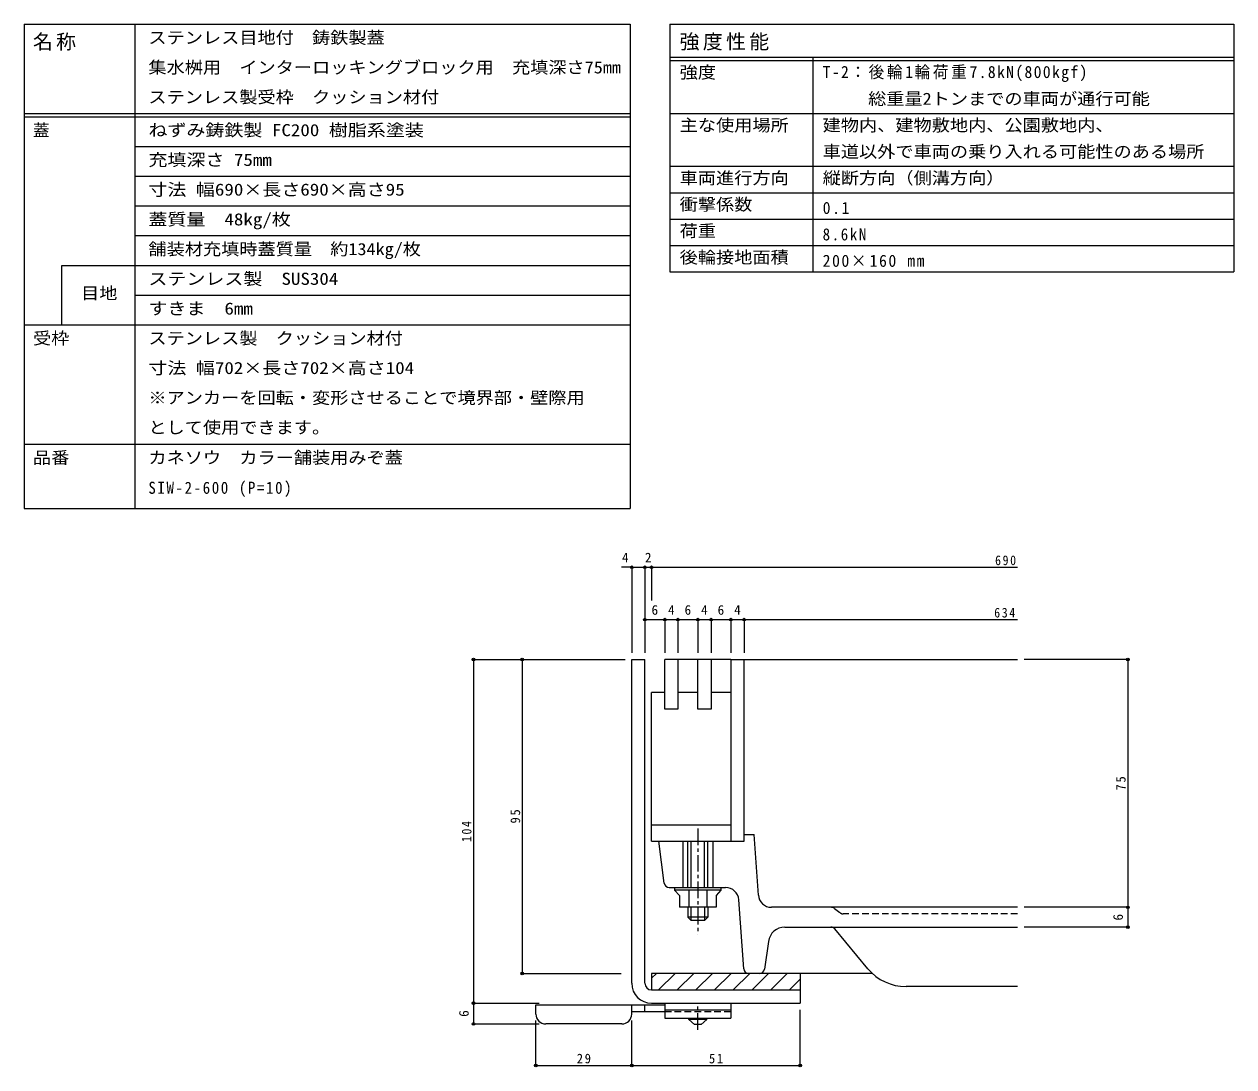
# Model space of a CAD drawing. Units: millimetres on the paper, enlarged 3 times, with parts at other scales. Extents: x -1123 to 1153, y -824 to 816.
# Drawn here: x 55 to 1153, y -130 to 816 of the extents above; entities that cross this region are included whole.
import ezdxf
from ezdxf.enums import TextEntityAlignment as Align

# ---------------------------------------------------------------- set-up
doc = ezdxf.new("R2010")
doc.units = ezdxf.units.MM
doc.header["$LTSCALE"] = 3
doc.header["$PDMODE"] = 32
doc.header["$PDSIZE"] = 2.4
doc.linetypes.add('CHAIN1', pattern=[8, 5, -1, 1, -1])
doc.linetypes.add('DASHED2', pattern=[3, 2, -1])
for name, color, linetype, lineweight in [('F-1_F-1ﾚｲﾔ', 2, 'Continuous', 9), ('F-2_F-2ﾚｲﾔ', 3, 'Continuous', 9), ('F-4_F-4ﾚｲﾔ', 7, 'Continuous', 9), ('F-5_F-5ﾚｲﾔ', 2, 'Continuous', 9), ('F-9_F-9ﾚｲﾔ', 4, 'Continuous', 9), ('F-F_F-Fﾚｲﾔ', 3, 'Continuous', 9)]:
    doc.layers.add(name, color=color, linetype=linetype, lineweight=lineweight)
doc.styles.add('ＭＳ ゴシック', font='')
doc.styles.get('ＭＳ ゴシック').set_extended_font_data('MS Gothic')

msp = doc.modelspace()

# ---------------------------------------------------------------- linework, layer by layer
at = {"layer": 'F-1_F-1ﾚｲﾔ'}
for p, q in [((606.816, 239.381), (618.816, 239.381)), ((606.816, -54.619), (606.816, 239.381)), ((618.816, -54.619), (618.816, 239.381)), ((624.816, -45.619), (624.816, -60.619)), ((759.816, -45.619), (624.816, -45.619)), ((629.218, -45.619), (624.816, -50.021)), ((646.189, -45.619), (631.189, -60.619)), ((663.159, -45.619), (648.159, -60.619)), ((680.13, -45.619), (665.13, -60.619)), ((697.1, -45.619), (682.1, -60.619)), ((714.071, -45.619), (699.071, -60.619)), ((731.042, -45.619), (716.041, -60.619)), ((748.012, -45.619), (733.012, -60.619)), ((759.816, -50.785), (749.983, -60.619)), ((759.816, -45.619), (759.816, -72.619)), ((624.816, -60.619), (759.816, -60.619)), ((624.816, -72.619), (759.816, -72.619))]:
    msp.add_line(p, q, dxfattribs=at)
for radius in [18, 6]:
    msp.add_arc((624.816, -54.619), radius, 180, 270, dxfattribs=at)
at = {"layer": 'F-2_F-2ﾚｲﾔ'}
for p, q in [((636.816, 194.381), (636.816, 239.382)), ((696.816, 239.382), (636.816, 239.382)), ((648.816, 239.382), (648.816, 194.381)), ((666.816, 194.381), (666.816, 239.382)), ((678.816, 239.382), (678.816, 194.381)), ((696.816, 239.382), (696.816, 74.381)), ((696.816, 239.382), (957.079, 239.382)), ((708.816, 74.381), (708.816, 239.382)), ((636.816, 209.381), (624.816, 209.381)), ((624.816, 74.381), (624.816, 209.381)), ((666.816, 209.381), (648.816, 209.381)), ((696.816, 209.381), (678.816, 209.381)), ((648.816, 194.381), (636.816, 194.381)), ((678.816, 194.381), (666.816, 194.381)), ((624.816, 89.382), (696.816, 89.382)), ((708.816, 80.381), (717.862, 80.381)), ((721.78, 25.527), (717.862, 80.381)), ((624.816, 74.381), (708.816, 74.381)), ((636.323, 36.323), (631.566, 74.381)), ((653.316, 74.381), (653.316, 32.382)), ((657.816, 32.382), (657.816, 74.381)), ((660.816, 32.382), (660.816, 74.381)), ((672.816, 32.382), (672.816, 74.381)), ((675.816, 32.382), (675.816, 74.381)), ((680.316, 74.381), (680.316, 32.382)), ((640.789, 32.382), (692.071, 32.382)), ((645.816, 32.382), (645.816, 29.982)), ((687.816, 29.982), (645.816, 29.982)), ((645.816, 29.982), (650.241, 25.182)), ((650.241, 25.182), (650.241, 14.381)), ((658.528, 29.982), (658.528, 14.381)), ((675.103, 29.982), (675.103, 14.381)), ((687.816, 29.982), (683.391, 25.182)), ((687.816, 32.382), (687.816, 29.982)), ((657.816, 14.381), (657.816, 5.382)), ((660.816, 2.381), (660.816, 14.381)), ((672.816, 14.381), (672.816, 2.381)), ((675.816, 14.381), (675.816, 5.382)), ((708.517, -41.439), (704.041, 21.237)), ((957.079, 14.381), (733.75, 14.381)), ((675.816, 5.382), (657.816, 5.382)), ((660.816, 2.381), (657.816, 5.382)), ((672.816, 2.381), (660.816, 2.381)), ((675.816, 5.382), (672.816, 2.381)), ((745.825, -3.619), (957.079, -3.619)), ((821.323, -41.427), (791.165, -5.237)), ((730.976, -16.497), (727.368, -41.755)), ((722.913, -45.618), (713.006, -45.618)), ((825.299, -45.618), (722.955, -45.618)), ((957.079, -57.618), (855.893, -57.618))]:
    msp.add_line(p, q, dxfattribs=at)
at = {"layer": 'F-2_F-2ﾚｲﾔ', "linetype": 'CHAIN1'}
msp.add_line((666.816, 85.849), (666.816, -10.204), dxfattribs=at)
at = {"layer": 'F-2_F-2ﾚｲﾔ', "linetype": 'DASHED2'}
for p, q in [((791.049, 13.395), (796.083, 9.367)), ((957.079, 8.382), (798.895, 8.382))]:
    msp.add_line(p, q, dxfattribs=at)
at = {"layer": 'F-2_F-2ﾚｲﾔ'}
msp.add_lwpolyline([(683.391, 25.182), (683.391, 14.381), (650.241, 14.381)], dxfattribs=at)
for centre, radius, start, end in [((640.789, 36.881), 4.5, 187.12479, 270), ((692.071, 20.382), 12, 4.08566, 90), ((733.75, 26.381), 12, 184.08566, 270), ((745.825, -18.619), 15, 90, 171.86966), ((787.708, -8.118), 4.5, 39.80606, 90), ((713.006, -41.119), 4.5, 184.08575, 270), ((722.913, -41.119), 4.5, 270, 351.8707), ((855.893, -12.618), 45, 219.80562, 270)]:
    msp.add_arc(centre, radius, start, end, dxfattribs=at)
at = {"layer": 'F-2_F-2ﾚｲﾔ', "linetype": 'DASHED2'}
for centre, start, end in [((788.238, 9.882), 51.34019, 90), ((798.895, 12.881), 231.34019, 270)]:
    msp.add_arc(centre, 4.5, start, end, dxfattribs=at)
at = {"layer": 'F-4_F-4ﾚｲﾔ'}
for p, q in [((606.816, 323.181), (597.514, 323.181)), ((606.816, 324.081), (606.816, 245.381)), ((606.816, 323.181), (618.816, 323.181)), ((618.816, 324.081), (618.816, 245.381)), ((618.816, 323.181), (624.816, 323.181)), ((624.816, 324.081), (624.816, 292.859)), ((624.816, 323.181), (957.079, 323.181)), ((618.816, 275.633), (636.816, 275.633)), ((636.816, 276.533), (636.816, 245.382)), ((636.816, 275.633), (648.816, 275.633)), ((648.816, 276.533), (648.816, 245.382)), ((648.816, 275.633), (666.816, 275.633)), ((666.816, 276.533), (666.816, 245.382)), ((666.816, 275.633), (678.816, 275.633)), ((678.816, 276.533), (678.816, 245.382)), ((678.816, 275.633), (696.816, 275.633)), ((696.816, 276.533), (696.816, 245.382)), ((696.816, 275.633), (708.816, 275.633)), ((708.816, 276.533), (708.816, 245.382)), ((708.816, 275.633), (957.079, 275.633)), ((462.367, 239.381), (600.816, 239.381)), ((463.267, 239.381), (463.267, -72.619)), ((507.465, 239.381), (507.465, -45.619)), ((1058.076, 239.382), (963.079, 239.382)), ((1057.176, 239.382), (1057.176, 14.381)), ((1058.076, 14.381), (963.079, 14.381)), ((1057.176, 14.381), (1057.176, -3.619)), ((1058.076, -3.619), (963.079, -3.619)), ((506.565, -45.619), (597.18, -45.619)), ((462.367, -72.619), (522.816, -72.619)), ((463.267, -72.619), (463.267, -91.518)), ((759.816, -130.138), (759.816, -78.619)), ((462.367, -91.518), (522.816, -91.518)), ((519.816, -130.138), (519.816, -88.518)), ((606.816, -130.138), (606.816, -88.518)), ((519.816, -129.238), (606.816, -129.238)), ((606.816, -129.238), (759.816, -129.238))]:
    msp.add_line(p, q, dxfattribs=at)
for p in [(606.816, 323.181), (618.816, 323.181), (624.816, 323.181), (618.816, 275.633), (636.816, 275.633), (648.816, 275.633), (666.816, 275.633), (678.816, 275.633), (696.816, 275.633), (708.816, 275.633), (463.267, 239.381), (507.465, 239.381), (1057.176, 239.382), (1057.176, 14.381), (1057.176, -3.619), (507.465, -45.619), (463.267, -72.619), (463.267, -91.518), (519.816, -129.238), (606.816, -129.238), (759.816, -129.238)]:
    msp.add_point(p, dxfattribs=at)
at = {"layer": 'F-5_F-5ﾚｲﾔ', "color": 7}
msp.add_line((89.525, 543.339), (89.525, 597.339), dxfattribs=at)
at = {"layer": 'F-9_F-9ﾚｲﾔ'}
for p, q in [((519.816, -82.518), (519.816, -74.118)), ((519.816, -74.118), (636.816, -74.118)), ((606.816, -82.518), (606.816, -74.118)), ((618.816, -80.118), (618.816, -74.118)), ((606.801, -80.118), (636.816, -80.118)), ((597.816, -91.518), (528.816, -91.518))]:
    msp.add_line(p, q, dxfattribs=at)
at = {"layer": 'F-9_F-9ﾚｲﾔ', "color": 3}
for p, q in [((636.816, -72.619), (696.816, -72.619)), ((636.816, -72.619), (636.816, -86.119)), ((696.816, -72.619), (696.816, -86.119)), ((636.816, -78.619), (696.816, -78.619)), ((636.816, -86.119), (696.816, -86.119))]:
    msp.add_line(p, q, dxfattribs=at)
at = {"layer": 'F-9_F-9ﾚｲﾔ', "linetype": 'CHAIN1'}
msp.add_line((666.816, -96.762), (666.816, -72.619), dxfattribs=at)
at = {"layer": 'F-9_F-9ﾚｲﾔ', "color": 3, "linetype": 'DASHED2'}
msp.add_line((636.816, -80.119), (696.816, -80.119), dxfattribs=at)
at = {"layer": 'F-9_F-9ﾚｲﾔ', "color": 2}
for p, q in [((658.567, -87.618), (658.567, -86.119)), ((663.817, -92.118), (658.567, -87.618)), ((675.067, -87.618), (658.567, -87.618)), ((675.067, -87.618), (669.816, -92.118)), ((675.067, -87.618), (675.067, -86.119)), ((669.816, -92.118), (663.817, -92.118))]:
    msp.add_line(p, q, dxfattribs=at)
at = {"layer": 'F-9_F-9ﾚｲﾔ'}
for centre, start, end in [((528.816, -82.518), 180, 270), ((597.816, -82.518), 270, 0)]:
    msp.add_arc(centre, 9, start, end, dxfattribs=at)
at = {"layer": 'F-F_F-Fﾚｲﾔ', "color": 7}
for p, q in [((55.268, 816.339), (605.529, 816.339)), ((55.268, 816.339), (55.268, 376.593)), ((155.641, 816.339), (155.641, 376.593)), ((605.529, 816.339), (605.529, 376.593)), ((641.36, 816.339), (641.36, 591.339)), ((641.36, 816.339), (1153.446, 816.339)), ((1153.446, 816.339), (1153.446, 591.339)), ((641.36, 786.339), (1153.446, 786.339)), ((641.36, 783.339), (1153.446, 783.339)), ((771.182, 786.339), (771.182, 591.339)), ((55.268, 735.339), (605.529, 735.339)), ((55.268, 732.339), (605.529, 732.339)), ((641.36, 735.339), (1153.446, 735.339)), ((155.641, 705.339), (605.529, 705.339)), ((641.36, 687.339), (1153.446, 687.339)), ((155.641, 678.339), (605.529, 678.339)), ((641.36, 663.339), (1153.446, 663.339)), ((155.641, 651.339), (605.529, 651.339)), ((641.36, 639.339), (1153.446, 639.339)), ((155.641, 624.339), (605.529, 624.339)), ((641.36, 615.339), (1153.446, 615.339)), ((89.525, 597.339), (605.529, 597.339)), ((641.36, 591.339), (1153.446, 591.339)), ((155.641, 570.339), (605.529, 570.339)), ((55.268, 543.339), (605.529, 543.339)), ((55.268, 434.952), (605.529, 434.952)), ((55.268, 376.593), (605.529, 376.593))]:
    msp.add_line(p, q, dxfattribs=at)

# ---------------------------------------------------------------- texts
at = {"layer": 'F-4_F-4ﾚｲﾔ', "color": 2, "style": 'ＭＳ ゴシック'}
for s, p in [('4', (598.009, 324.981)), ('2', (618.816, 324.981)), ('6', (624.816, 277.433)), ('4', (639.816, 277.433)), ('6', (654.816, 277.433)), ('4', (669.816, 277.433)), ('6', (684.816, 277.433)), ('4', (699.816, 277.433))]:
    msp.add_text(s, height=8.798, dxfattribs=at).set_placement(p, align=Align.BOTTOM_LEFT)
for p in [(1055.376, 2.381), (461.467, -85.068)]:
    msp.add_text('6', height=8.798, rotation=90, dxfattribs=at).set_placement(p, align=Align.BOTTOM_LEFT)
at = {"layer": 'F-4_F-4ﾚｲﾔ', "color": 2, "char_height": 8.798, "attachment_point": 7, "style": 'ＭＳ ゴシック'}
for s, insert in [('\\T1.27;\\W0.9;690', (936.702, 324.981)), ('\\T1.27;\\W0.9;634', (935.932, 277.433)), ('\\T1.27;\\W0.95;29', (556.941, -127.438)), ('\\T1.27;\\W0.95;51', (676.941, -127.438))]:
    msp.add_mtext(s, dxfattribs=dict(at, insert=insert))
at = {"layer": 'F-4_F-4ﾚｲﾔ', "color": 2, "char_height": 8.798, "attachment_point": 7, "rotation": 90, "style": 'ＭＳ ゴシック'}
for s, insert in [('\\T1.27;\\W0.95;75', (1055.376, 120.506)), ('\\T1.27;\\W0.95;95', (505.665, 90.506)), ('\\T1.27;\\W0.9;104', (461.467, 73.631))]:
    msp.add_mtext(s, dxfattribs=dict(at, insert=insert))
at = {"layer": 'F-F_F-Fﾚｲﾔ', "style": 'ＭＳ ゴシック'}
for s, width, p in [('ステンレス目地付\u3000鋳鉄製蓋', 1.1, (168.041, 795.339)), ('集水桝用\u3000インターロッキングブロック用\u3000充填深さ75mm', 1.1, (168.041, 768.339)), ('強度', 1.1, (650.36, 763.839)), ('ステンレス製受枠\u3000クッション材付', 1.1, (168.041, 741.339)), ('\u3000\u3000 総重量2トンまでの車両が通行可能', 1.1, (780.182, 739.839)), ('ねずみ鋳鉄製 FC200 樹脂系塗装', 1.15, (168.041, 711.338)), ('主な使用場所', 1.1, (650.36, 715.839)), ('建物内、建物敷地内、公園敷地内、', 1.1, (780.182, 715.839)), ('車道以外で車両の乗り入れる可能性のある場所', 1.1, (780.182, 691.839)), ('充填深さ 75mm', 1.15, (168.041, 684.339)), ('車両進行方向', 1.1, (650.36, 667.839)), ('縦断方向（側溝方向）', 1.1, (780.182, 667.839)), ('寸法 幅690×長さ690×高さ95', 1.15, (168.041, 657.339)), ('衝撃係数', 1.1, (650.36, 643.839)), ('蓋質量\u300048kg/枚', 1.15, (168.041, 630.339)), ('荷重', 1.1, (650.36, 619.839)), ('舗装材充填時蓋質量\u3000約134kg/枚', 1.1, (168.041, 603.339)), ('後輪接地面積', 1.1, (650.36, 595.839)), ('ステンレス製\u3000SUS304', 1.15, (168.041, 576.339)), ('目地', 1.1, (106.833, 563.311)), ('すきま\u30006mm', 1.15, (168.041, 549.339)), ('受枠', 1.1, (63.253, 522.339)), ('ステンレス製\u3000クッション材付', 1.1, (168.041, 522.339)), ('寸法 幅702×長さ702×高さ104', 1.15, (168.041, 495.339)), ('※アンカーを回転・変形させることで境界部・壁際用', 1.1, (168.041, 468.339)), ('として使用できます。', 1.1, (168.041, 441.339)), ('品番', 1.1, (63.253, 413.952)), ('カネソウ\u3000カラー舗装用みぞ蓋', 1.1, (168.041, 413.952))]:
    msp.add_text(s, height=11, dxfattribs=dict(at, width=width)).set_placement(p, align=Align.BOTTOM_LEFT)
msp.add_text('蓋', height=11, dxfattribs=at).set_placement((63.253, 711.338), align=Align.BOTTOM_LEFT)
at = {"layer": 'F-F_F-Fﾚｲﾔ', "attachment_point": 7, "style": 'ＭＳ ゴシック'}
for s, insert, char_height in [('\\T1.17;名称', (63.253, 792.339), 13.2), ('\\T1.17;強度性能', (650.36, 792.339), 13.2), ('\\T1.17;\\W0.95;T-2：後輪1輪荷重7.8kN(800kgf)', (780.182, 763.839), 11), ('\\T1.21;\\W0.95;0.1', (780.182, 643.839), 11), ('\\T1.22;\\W0.9;8.6kN', (780.182, 619.839), 11), ('\\T1.2;\\W0.95;200×160\\~mm', (780.182, 595.839), 11), ('\\T1.22;\\W0.9;SIW-2-600\\~(P=10)', (168.041, 386.952), 11)]:
    msp.add_mtext(s, dxfattribs=dict(at, insert=insert, char_height=char_height))

doc.saveas('drawing.dxf')
